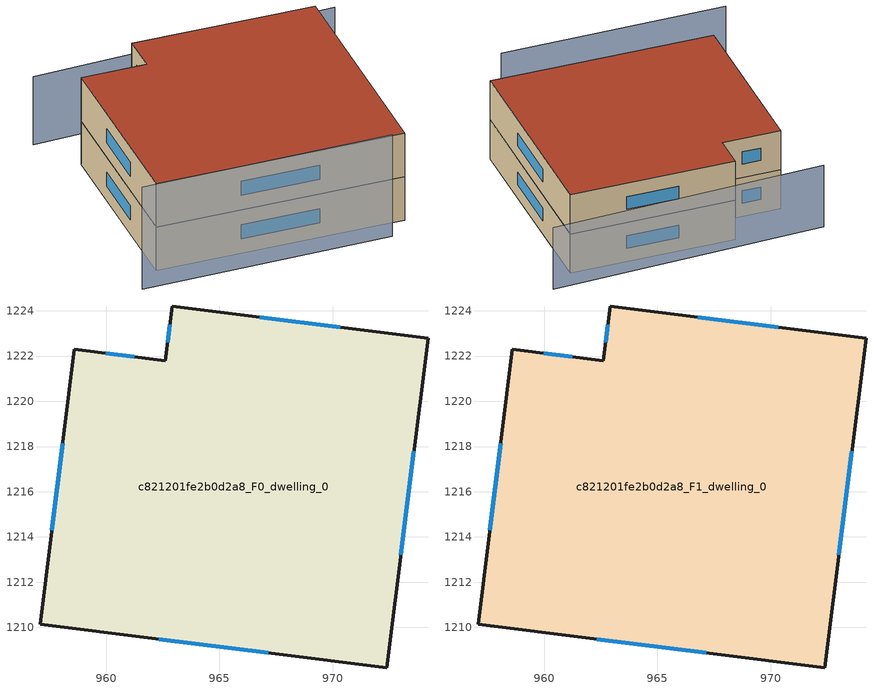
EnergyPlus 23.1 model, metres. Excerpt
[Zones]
c821201fe2b0d2a8_F0_dwelling_0
 floor ground (EU_floor_Construction): 974.22,1222.79 972.4,1208.22 957.06,1210.14 958.59,1222.3 962.61,1221.79 962.91,1224.2 z0
 wall outside (EU_wall_Construction): 962.61,1221.79 958.59,1222.3 957.06,1210.14 972.4,1208.22 974.22,1222.79 962.91,1224.2 962.61,1221.79 z0:3
 window (EU_Window_Construction): 961.23,1221.97 959.96,1222.13 / 962.8,1223.38 962.71,1222.62 / 970.35,1223.27 966.78,1223.72 / 973.02,1213.21 973.6,1217.8 / 962.31,1209.48 967.15,1208.88 / 958.06,1218.14 957.58,1214.3 z1.03:1.97
c821201fe2b0d2a8_F1_dwelling_0
 floor to c821201fe2b0d2a8_F0_dwelling_0 (EU_floor_Construction): 974.22,1222.79 972.4,1208.22 957.06,1210.14 958.59,1222.3 962.61,1221.79 962.91,1224.2 z3
 wall outside (EU_wall_Construction): 962.61,1221.79 958.59,1222.3 957.06,1210.14 972.4,1208.22 974.22,1222.79 962.91,1224.2 962.61,1221.79 z3:6
 window (EU_Window_Construction): 961.23,1221.97 959.96,1222.13 / 962.8,1223.38 962.71,1222.62 / 970.35,1223.27 966.78,1223.72 / 973.02,1213.21 973.6,1217.8 / 962.31,1209.48 967.15,1208.88 / 958.06,1218.14 957.58,1214.3 z4.03:4.97
 roof outside (EU_roof_Construction): 972.4,1208.22 974.22,1222.79 962.91,1224.2 962.61,1221.79 958.59,1222.3 957.06,1210.14 z6
shading: 955.44,1208.78 970.95,1207.03 z0:7; 976.1,1223.95 957.11,1225.5 z0:4.7
[Building]
EU S2 Campaign: North Axis=0; Terrain=City; Solar Distribution=FullExterior
[Site:Location]
Cape.Town.Intl.AP: Latitude=-33.965; Longitude=18.602; Time Zone=2; Elevation=46
[SizingPeriod:WeatherFileDays]
AnnualSizingPeriod: Begin Month=1; Begin Day of Month=1; End Month=12; End Day of Month=31; Day of Week for Start Day=Monday; Use Weather File Daylight Saving Period=No; Use Weather File Rain and Snow Indicators=No
[MATERIAL]
EU_InternalMass_Material: Roughness=MediumRough; Thickness=0.1; Conductivity=1; Density=1800; Specific Heat=900; Thermal Absorptance=0.9; Solar Absorptance=0.7; Visible Absorptance=0.7
[MATERIAL:NOMASS] Roughness=MediumRough; Thermal Absorptance=0.9; Solar Absorptance=0.7; Visible Absorptance=0.7
Name | Thermal Resistance
EU_wall_NoMass | 0.493876
EU_roof_NoMass | 0.449382
EU_floor_NoMass | 1.25
[WINDOWMATERIAL:SIMPLEGLAZINGSYSTEM]
EU_Window_SimpleGlazing: UFactor=4.4; Solar Heat Gain Coefficient=0.85; Visible Transmittance=0.85
[CONSTRUCTION]
EU_wall_Construction: EU_wall_NoMass
EU_roof_Construction: EU_roof_NoMass
EU_floor_Construction: EU_floor_NoMass
EU_Window_Construction: EU_Window_SimpleGlazing
EU_InternalMass_Construction: EU_InternalMass_Material
[ZONE] Type=1; Multiplier=1; Ceiling Height=autocalculate; Volume=651.135; Floor Area=autocalculate; Part of Total Floor Area=Yes
c821201fe2b0d2a8_F0_dwelling_0; c821201fe2b0d2a8_F1_dwelling_0
[INTERNALMASS] Construction=EU_InternalMass_Construction; Surface Area=217.045
Name | Zone or ZoneList
c821201fe2b0d2a8_F0_dwelling_0_EU_InternalMass | c821201fe2b0d2a8_F0_dwelling_0
c821201fe2b0d2a8_F1_dwelling_0_EU_InternalMass | c821201fe2b0d2a8_F1_dwelling_0
[OTHEREQUIPMENT] Fuel Type=Electricity; Design Level Calculation Method=Watts/Area; Power per Zone Floor Area=1; Fraction Latent=0; Fraction Radiant=0; Fraction Lost=0; Carbon Dioxide Generation Rate=0; EndUse Subcategory=EU_Step8_InternalGains
Name | Zone or ZoneList or Space or SpaceList | Schedule
EU_Step8_InternalGain_c821201fe2b0d2a8_F0_dwelling_0_f000 | c821201fe2b0d2a8_F0_dwelling_0 | EU_Step8_GainSchedule_c821201fe2b0d2a8_F0_dwelling_0_f000
EU_Step8_InternalGain_c821201fe2b0d2a8_F1_dwelling_0_f000 | c821201fe2b0d2a8_F1_dwelling_0 | EU_Step8_GainSchedule_c821201fe2b0d2a8_F1_dwelling_0_f000
[ZONEVENTILATION:DESIGNFLOWRATE] Schedule=EU_AlwaysOn; Design Flow Rate Calculation Method=AirChanges/Hour; Air Changes per Hour=0.64; Ventilation Type=Natural; Fan Pressure Rise=0; Fan Total Efficiency=1; Constant Term Coefficient=1; Temperature Term Coefficient=0; Velocity Term Coefficient=0; Velocity Squared Term Coefficient=0; Minimum Indoor Temperature=-100; Maximum Indoor Temperature=100; Delta Temperature=-100; Minimum Outdoor Temperature=-100; Maximum Outdoor Temperature=100; Maximum Wind Speed=40
Name | Zone or ZoneList or Space or SpaceList
EU_ConstantAir_c821201fe2b0d2a8_F0_dwelling_0 | c821201fe2b0d2a8_F0_dwelling_0
EU_ConstantAir_c821201fe2b0d2a8_F1_dwelling_0 | c821201fe2b0d2a8_F1_dwelling_0
[HVACTEMPLATE:THERMOSTAT] Constant Heating Setpoint=20; Constant Cooling Setpoint=50
EU_HeatOnly_c821201fe2b0d2a8_F0_dwelling_0; EU_HeatOnly_c821201fe2b0d2a8_F1_dwelling_0
[HVACTEMPLATE:ZONE:IDEALLOADSAIRSYSTEM] System Availability Schedule=EU_AlwaysOn; Maximum Heating Supply Air Temperature=50; Minimum Cooling Supply Air Temperature=13; Maximum Heating Supply Air Humidity Ratio=0.0156; Minimum Cooling Supply Air Humidity Ratio=0.0077; Heating Limit=NoLimit; Cooling Limit=NoLimit; Heating Availability Schedule=EU_AlwaysOn; Cooling Availability Schedule=EU_CoolingOff; Dehumidification Control Type=ConstantSensibleHeatRatio; Cooling Sensible Heat Ratio=0.7; Dehumidification Setpoint=60; Humidification Control Type=None; Humidification Setpoint=30; Outdoor Air Method=None; Outdoor Air Flow Rate per Person=0.00944; Outdoor Air Flow Rate per Zone Floor Area=0; Outdoor Air Flow Rate per Zone=0; Demand Controlled Ventilation Type=None; Outdoor Air Economizer Type=NoEconomizer; Heat Recovery Type=None; Sensible Heat Recovery Effectiveness=0.7; Latent Heat Recovery Effectiveness=0.65
Name | Template Thermostat
c821201fe2b0d2a8_F0_dwelling_0 | EU_HeatOnly_c821201fe2b0d2a8_F0_dwelling_0
c821201fe2b0d2a8_F1_dwelling_0 | EU_HeatOnly_c821201fe2b0d2a8_F1_dwelling_0
[SIZING:ZONE] Zone Cooling Design Supply Air Temperature Input Method=SupplyAirTemperature; Zone Cooling Design Supply Air Temperature=13; Zone Heating Design Supply Air Temperature Input Method=SupplyAirTemperature; Zone Heating Design Supply Air Temperature=50; Zone Cooling Design Supply Air Humidity Ratio=0.008; Zone Heating Design Supply Air Humidity Ratio=0.008; Cooling Design Air Flow Method=DesignDay; Cooling Design Air Flow Rate=0; Cooling Minimum Air Flow per Zone Floor Area=0.000762; Cooling Minimum Air Flow=0; Cooling Minimum Air Flow Fraction=0.2; Heating Design Air Flow Method=DesignDay; Heating Design Air Flow Rate=0; Heating Maximum Air Flow per Zone Floor Area=0.002032; Heating Maximum Air Flow=0.141576; Heating Maximum Air Flow Fraction=0.3; Account for Dedicated Outdoor Air System=No; Dedicated Outdoor Air System Control Strategy=NeutralSupplyAir; Dedicated Outdoor Air Low Setpoint Temperature for Design=autosize; Dedicated Outdoor Air High Setpoint Temperature for Design=autosize; Zone Load Sizing Method=Sensible Load Only No Latent Load; Zone Latent Cooling Design Supply Air Humidity Ratio Input Method=HumidityRatioDifference; Zone Cooling Design Supply Air Humidity Ratio Difference=0.005; Zone Latent Heating Design Supply Air Humidity Ratio Input Method=HumidityRatioDifference; Zone Humidification Design Supply Air Humidity Ratio Difference=0.005
c821201fe2b0d2a8_F0_dwelling_0; c821201fe2b0d2a8_F1_dwelling_0
[SCHEDULE:CONSTANT]
Name | Hourly Value
EU_AlwaysOn | 1
EU_CoolingOff | 0
[SCHEDULE:FILE] Column Number=1; Rows to Skip at Top=0; Number of Hours of Data=8760; Column Separator=Comma; Interpolate to Timestep=No; Minutes per Item=60; Adjust Schedule for Daylight Savings=Yes
Name | File
EU_Step8_GainSchedule_c821201fe2b0d2a8_F0_dwelling_0_f000 | ../../schedules/c821201fe2b0d2a8/c821201fe2b0d2a8_F0_dwelling_0_f000_gain.csv
EU_Step8_GainSchedule_c821201fe2b0d2a8_F1_dwelling_0_f000 | ../../schedules/c821201fe2b0d2a8/c821201fe2b0d2a8_F1_dwelling_0_f000_gain.csv
